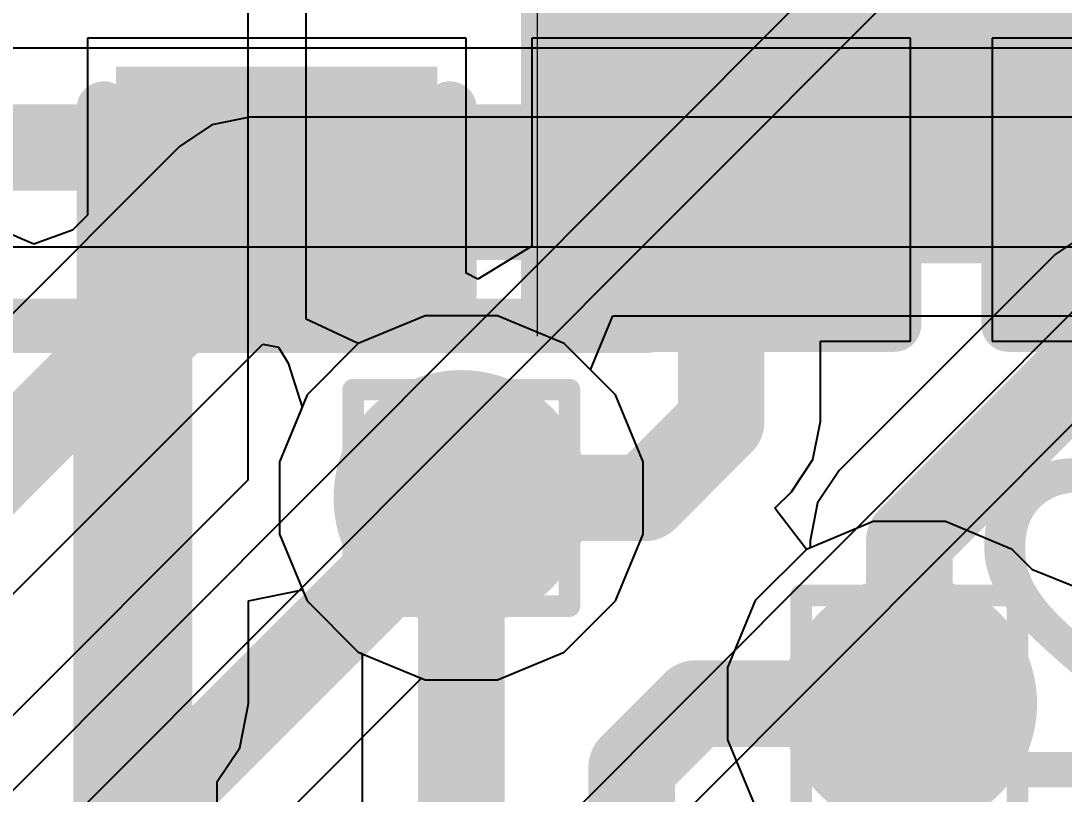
# Model space of a CAD drawing. Header units: inches. Extents: x -6 to 5433, y -4 to 5447.
# Drawn here: x 11.038 to 13.488, y 19.404 to 21.219 of the extents above; entities that cross this region are included whole.
import ezdxf

# ---------------------------------------------------------------- set-up
doc = ezdxf.new("R2010")
doc.units = ezdxf.units.IN
for name, color, linetype in [('Bottom Layer', 5, 'Continuous'), ('Bottom Overlay', 54, 'Continuous'), ('Bottom Paste', 16, 'Continuous'), ('Bottom Solder', 6, 'Continuous'), ('Drill Drawing', 1, 'Continuous'), ('Ground', 16, 'Continuous'), ('Power', 76, 'Continuous'), ('Top Layer', 1, 'Continuous'), ('Top Overlay', 2, 'Continuous'), ('Top Paste', 8, 'Continuous'), ('Top Solder', 216, 'Continuous'), ('Via Holes', 16, 'Continuous')]:
    doc.layers.add(name, color=color, linetype=linetype)
doc.styles.add('Arial', font='', dxfattribs={"height": 0.2})
doc.styles.get('Arial').set_extended_font_data('Arial')

# ---------------------------------------------------------------- blocks, each defined once
blk = doc.blocks.new('TL3340AF160QG_33')
at = {"layer": 'Top Solder'}
blk.add_line((0.7722387399999999, 1.95276216), (-5441.50524092, 5436.595934), dxfattribs=at)
blk = doc.blocks.new('WQFN_30_EP_2_5_4_5__43')
at = {"layer": 'Top Solder'}
for p in [(1.03027734, -1.94596512), (-0.9381997999999999, -2.4882348), (0.6841413799999999, -2.49757184)]:
    blk.add_line(p, (-5421.17972658, -5430.60739378), dxfattribs=at)
blk = doc.blocks.new('SOT_23_5_B_48')
at = {"layer": 'Bottom Layer'}
blk.add_hatch(color=5, dxfattribs=at).paths.add_polyline_path([(-1.85000011, 1.25000004), (-0.74999977, 1.25000004), (-0.74999977, 0.65000124), (-1.85000011, 0.65000124)])
at = {"layer": 'Bottom Paste'}
blk.add_hatch(color=16, dxfattribs=at).paths.add_polyline_path([(-1.85000011, 1.25000004), (-0.74999977, 1.25000004), (-0.74999977, 0.65000124), (-1.85000011, 0.65000124)])
at = {"layer": 'Bottom Solder'}
blk.add_hatch(color=6, dxfattribs=at).paths.add_polyline_path([(-1.95160011, 1.35160004), (-0.6483997699999999, 1.35160004), (-0.6483997699999999, 0.54840124), (-1.95160011, 0.54840124)])
at = {"layer": 'Bottom Overlay'}
for points in [[(0.8735974400000001, 1.4986, 0.127, 0.127, 0), (-0.87900256, 1.4986, 0.127, 0.127, 0)], [(-0.87900256, 1.4986, 0.127, 0.127, 0), (-0.87900256, 1.3986002, 0.127, 0.127, 0)]]:
    blk.add_lwpolyline(points, format="xyseb", dxfattribs=at)
for points in [[(-0.9107525599999998, 1.4986, 0.0635, 0.0635, 1), (-0.8472525599999999, 1.4986, 0.0635, 0.0635, 1)], [(-0.9107525599999998, 1.4986, 0.0635, 0.0635, 1), (-0.8472525599999999, 1.4986, 0.0635, 0.0635, 1)], [(-0.9107525599999998, 1.3986002, 0.0635, 0.0635, 1), (-0.8472525599999999, 1.3986002, 0.0635, 0.0635, 1)]]:
    blk.add_lwpolyline(points, format="xyseb", close=True, dxfattribs=at)
blk = doc.blocks.new('R___0402_53')
at = {"layer": 'Top Layer'}
for points in [[(-0.6985, -0.3175), (-0.6985, 0.3175), (-0.2412999999999999, 0.3175), (-0.2413, -0.3175)], [(0.2412999999999999, -0.3175), (0.2413, 0.3175), (0.6985, 0.3175), (0.6985, -0.3175)]]:
    blk.add_hatch(color=1, dxfattribs=at).paths.add_polyline_path(points)
at = {"layer": 'Top Paste'}
for points in [[(-0.6985, -0.3175), (-0.6985, 0.3175), (-0.2412999999999999, 0.3175), (-0.2413, -0.3175)], [(0.2412999999999999, -0.3175), (0.2413, 0.3175), (0.6985, 0.3175), (0.6985, -0.3175)]]:
    blk.add_hatch(color=8, dxfattribs=at).paths.add_polyline_path(points)
at = {"layer": 'Top Solder'}
for points in [[(-0.75350116, -0.37250116), (-0.75350116, 0.37250116), (-0.1862988399999999, 0.37250116), (-0.18629884, -0.37250116)], [(0.1862988399999999, -0.37250116), (0.18629884, 0.37250116), (0.75350116, 0.37250116), (0.75350116, -0.37250116)]]:
    blk.add_hatch(color=216, dxfattribs=at).paths.add_polyline_path(points)
at = {"layer": 'Top Overlay'}
for points in [[(-0.7874, 0.4064, 0.127, 0.127, 0), (0.7874, 0.4064, 0.127, 0.127, 0)], [(-0.7874, 0.4064, 0.127, 0.127, 0), (-0.7874, -0.4064, 0.127, 0.127, 0)], [(0.7874, 0.4064, 0.127, 0.127, 0), (0.7874, -0.4064, 0.127, 0.127, 0)], [(-0.7874, -0.4064, 0.127, 0.127, 0), (0.7874, -0.4064, 0.127, 0.127, 0)], [(-0.8128, -0.4318, 0.0032258, 0.0032258, 0), (0.8128, -0.4318, 0.0032258, 0.0032258, 0)]]:
    blk.add_lwpolyline(points, format="xyseb", dxfattribs=at)
for points in [[(-0.8191499999999999, 0.4064, 0.0635, 0.0635, 1), (-0.7556499999999999, 0.4064, 0.0635, 0.0635, 1)], [(-0.8191499999999999, 0.4064, 0.0635, 0.0635, 1), (-0.7556499999999999, 0.4064, 0.0635, 0.0635, 1)], [(0.7556499999999999, 0.4064, 0.0635, 0.0635, 1), (0.8191499999999999, 0.4064, 0.0635, 0.0635, 1)], [(0.7556499999999999, 0.4064, 0.0635, 0.0635, 1), (0.8191499999999999, 0.4064, 0.0635, 0.0635, 1)], [(-0.8191499999999999, -0.4064, 0.0635, 0.0635, 1), (-0.7556499999999999, -0.4064, 0.0635, 0.0635, 1)], [(-0.8191499999999999, -0.4064, 0.0635, 0.0635, 1), (-0.7556499999999999, -0.4064, 0.0635, 0.0635, 1)], [(0.7556499999999999, -0.4064, 0.0635, 0.0635, 1), (0.8191499999999999, -0.4064, 0.0635, 0.0635, 1)], [(0.7556499999999999, -0.4064, 0.0635, 0.0635, 1), (0.8191499999999999, -0.4064, 0.0635, 0.0635, 1)], [(-0.81360518, -0.4318, 0.0016129, 0.0016129, 1), (-0.8119948199999999, -0.4318, 0.0016129, 0.0016129, 1)], [(0.8119948199999999, -0.4318, 0.0016129, 0.0016129, 1), (0.81360518, -0.4318, 0.0016129, 0.0016129, 1)]]:
    blk.add_lwpolyline(points, format="xyseb", close=True, dxfattribs=at)
blk = doc.blocks.new('R___0402_64')
at = {"layer": 'Top Layer'}
for points in [[(-0.6985, -0.3175), (-0.6985, 0.3174999999999999), (-0.2413000000000001, 0.3175), (-0.2412999999999999, -0.3174999999999999)], [(0.2413000000000001, -0.3175), (0.2412999999999999, 0.3174999999999999), (0.6985, 0.3175), (0.6985, -0.3174999999999999)]]:
    blk.add_hatch(color=1, dxfattribs=at).paths.add_polyline_path(points)
at = {"layer": 'Top Paste'}
for points in [[(-0.6985, -0.3175), (-0.6985, 0.3174999999999999), (-0.2413000000000001, 0.3175), (-0.2412999999999999, -0.3174999999999999)], [(0.2413000000000001, -0.3175), (0.2412999999999999, 0.3174999999999999), (0.6985, 0.3175), (0.6985, -0.3174999999999999)]]:
    blk.add_hatch(color=8, dxfattribs=at).paths.add_polyline_path(points)
at = {"layer": 'Top Solder'}
for points in [[(-0.75350116, -0.3725011600000001), (-0.75350116, 0.3725011599999999), (-0.18629884, 0.3725011600000001), (-0.1862988399999999, -0.3725011599999999)], [(0.18629884, -0.3725011600000001), (0.1862988399999999, 0.3725011599999999), (0.75350116, 0.3725011600000001), (0.75350116, -0.3725011599999999)]]:
    blk.add_hatch(color=216, dxfattribs=at).paths.add_polyline_path(points)
at = {"layer": 'Top Overlay'}
for points in [[(0.7874, 0.4064, 0.127, 0.127, 0), (-0.7874, 0.4064, 0.127, 0.127, 0)], [(-0.7874, -0.4064, 0.127, 0.127, 0), (-0.7874, 0.4064, 0.127, 0.127, 0)], [(0.7874, -0.4064, 0.127, 0.127, 0), (0.7874, 0.4064, 0.127, 0.127, 0)], [(0.7874, -0.4064, 0.127, 0.127, 0), (-0.7874, -0.4064, 0.127, 0.127, 0)], [(0.8128, -0.4318, 0.0032258, 0.0032258, 0), (-0.8128, -0.4318, 0.0032258, 0.0032258, 0)]]:
    blk.add_lwpolyline(points, format="xyseb", dxfattribs=at)
for points in [[(-0.8191499999999999, 0.4064, 0.0635, 0.0635, 1), (-0.7556499999999999, 0.4064, 0.0635, 0.0635, 1)], [(-0.8191499999999999, 0.4064, 0.0635, 0.0635, 1), (-0.7556499999999999, 0.4064, 0.0635, 0.0635, 1)], [(0.7556499999999999, 0.4064, 0.0635, 0.0635, 1), (0.8191499999999999, 0.4064, 0.0635, 0.0635, 1)], [(0.7556499999999999, 0.4064, 0.0635, 0.0635, 1), (0.8191499999999999, 0.4064, 0.0635, 0.0635, 1)], [(-0.8191499999999999, -0.4064, 0.0635, 0.0635, 1), (-0.7556499999999999, -0.4064, 0.0635, 0.0635, 1)], [(-0.8191499999999999, -0.4064, 0.0635, 0.0635, 1), (-0.7556499999999999, -0.4064, 0.0635, 0.0635, 1)], [(0.7556499999999999, -0.4064, 0.0635, 0.0635, 1), (0.8191499999999999, -0.4064, 0.0635, 0.0635, 1)], [(0.7556499999999999, -0.4064, 0.0635, 0.0635, 1), (0.8191499999999999, -0.4064, 0.0635, 0.0635, 1)], [(-0.81360518, -0.4318, 0.0016129, 0.0016129, 1), (-0.8119948199999999, -0.4318, 0.0016129, 0.0016129, 1)], [(0.8119948199999999, -0.4318, 0.0016129, 0.0016129, 1), (0.81360518, -0.4318, 0.0016129, 0.0016129, 1)]]:
    blk.add_lwpolyline(points, format="xyseb", close=True, dxfattribs=at)
blk = doc.blocks.new('C___0402_218')
at = {"layer": 'Top Layer'}
for points in [[(-0.6985, -0.3175), (-0.6985, 0.3174999999999999), (-0.2413000000000001, 0.3175), (-0.2412999999999999, -0.3174999999999999)], [(0.2413000000000001, -0.3175), (0.2412999999999999, 0.3174999999999999), (0.6985, 0.3175), (0.6985, -0.3174999999999999)]]:
    blk.add_hatch(color=1, dxfattribs=at).paths.add_polyline_path(points)
at = {"layer": 'Top Paste'}
for points in [[(-0.6985, -0.3175), (-0.6985, 0.3174999999999999), (-0.2413000000000001, 0.3175), (-0.2412999999999999, -0.3174999999999999)], [(0.2413000000000001, -0.3175), (0.2412999999999999, 0.3174999999999999), (0.6985, 0.3175), (0.6985, -0.3174999999999999)]]:
    blk.add_hatch(color=8, dxfattribs=at).paths.add_polyline_path(points)
at = {"layer": 'Top Solder'}
for points in [[(-0.7584998799999999, -0.3774998800000001), (-0.7584998799999999, 0.3774998799999999), (-0.1813001200000001, 0.3774998800000001), (-0.1813001199999999, -0.3774998799999999)], [(0.1813001200000001, -0.3774998800000001), (0.1813001199999999, 0.3774998799999999), (0.7584998799999999, 0.3774998800000001), (0.7584998799999999, -0.3774998799999999)]]:
    blk.add_hatch(color=216, dxfattribs=at).paths.add_polyline_path(points)
at = {"layer": 'Top Overlay'}
for points in [[(-0.7874, -0.4064, 0.127, 0.127, 0), (-0.7874, 0.4064, 0.127, 0.127, 0)], [(-0.2794, 0.4064, 0.127, 0.127, 0), (-0.7874, 0.4064, 0.127, 0.127, 0)], [(0.7874, 0.4064, 0.127, 0.127, 0), (0.2794, 0.4064, 0.127, 0.127, 0)], [(0.7874, -0.4064, 0.127, 0.127, 0), (0.7874, 0.4064, 0.127, 0.127, 0)], [(-0.2794, -0.4064, 0.127, 0.127, 0), (-0.7874, -0.4064, 0.127, 0.127, 0)], [(0.7874, -0.4064, 0.127, 0.127, 0), (0.2794, -0.4064, 0.127, 0.127, 0)]]:
    blk.add_lwpolyline(points, format="xyseb", dxfattribs=at)
for points in [[(-0.8191499999999999, 0.4064, 0.0635, 0.0635, 1), (-0.7556499999999999, 0.4064, 0.0635, 0.0635, 1)], [(-0.8191499999999999, 0.4064, 0.0635, 0.0635, 1), (-0.7556499999999999, 0.4064, 0.0635, 0.0635, 1)], [(-0.31115, 0.4064, 0.0635, 0.0635, 1), (-0.24765, 0.4064, 0.0635, 0.0635, 1)], [(0.24765, 0.4064, 0.0635, 0.0635, 1), (0.31115, 0.4064, 0.0635, 0.0635, 1)], [(0.7556499999999999, 0.4064, 0.0635, 0.0635, 1), (0.8191499999999999, 0.4064, 0.0635, 0.0635, 1)], [(0.7556499999999999, 0.4064, 0.0635, 0.0635, 1), (0.8191499999999999, 0.4064, 0.0635, 0.0635, 1)], [(-0.8191499999999999, -0.4064, 0.0635, 0.0635, 1), (-0.7556499999999999, -0.4064, 0.0635, 0.0635, 1)], [(-0.8191499999999999, -0.4064, 0.0635, 0.0635, 1), (-0.7556499999999999, -0.4064, 0.0635, 0.0635, 1)], [(-0.31115, -0.4064, 0.0635, 0.0635, 1), (-0.24765, -0.4064, 0.0635, 0.0635, 1)], [(0.24765, -0.4064, 0.0635, 0.0635, 1), (0.31115, -0.4064, 0.0635, 0.0635, 1)], [(0.7556499999999999, -0.4064, 0.0635, 0.0635, 1), (0.8191499999999999, -0.4064, 0.0635, 0.0635, 1)], [(0.7556499999999999, -0.4064, 0.0635, 0.0635, 1), (0.8191499999999999, -0.4064, 0.0635, 0.0635, 1)]]:
    blk.add_lwpolyline(points, format="xyseb", close=True, dxfattribs=at)

msp = doc.modelspace()

# ---------------------------------------------------------------- hatches: boundary and pattern name
at = {"layer": 'Bottom Layer'}
h = msp.add_hatch(color=5, dxfattribs=at)
edge = h.paths.add_edge_path()
edge.add_arc((12.07245744, 20.09972612), 0.2999994, 0, 360)
h = msp.add_hatch(color=5, dxfattribs=at)
edge = h.paths.add_edge_path()
edge.add_arc((13.12480484, 19.61687974), 0.2999994, 0, 360)
at = {"layer": 'Ground'}
h = msp.add_hatch(color=16, dxfattribs=at)
edge = h.paths.add_edge_path()
edge.add_arc((12.07245744, 20.09972612), 0.2999994, 0, 360)
h = msp.add_hatch(color=16, dxfattribs=at)
edge = h.paths.add_edge_path()
edge.add_arc((13.12480484, 19.61687974), 0.2999994, 0, 360)
at = {"layer": 'Power'}
h = msp.add_hatch(color=76, dxfattribs=at)
edge = h.paths.add_edge_path()
edge.add_arc((12.07245744, 20.09972612), 0.2999994, 0, 360)
h = msp.add_hatch(color=76, dxfattribs=at)
edge = h.paths.add_edge_path()
edge.add_arc((13.12480484, 19.61687974), 0.2999994, 0, 360)
at = {"layer": 'Top Layer'}
h = msp.add_hatch(color=1, dxfattribs=at)
edge = h.paths.add_edge_path()
edge.add_arc((12.07245744, 20.09972612), 0.2999994, 0, 360)
h = msp.add_hatch(color=1, dxfattribs=at)
edge = h.paths.add_edge_path()
edge.add_arc((13.12480484, 19.61687974), 0.2999994, 0, 360)
at = {"layer": 'Via Holes'}
h = msp.add_hatch(color=7, dxfattribs=at)
edge = h.paths.add_edge_path()
edge.add_arc((12.07245744, 20.09972612), 0.1499997, 0, 360)
h = msp.add_hatch(color=7, dxfattribs=at)
edge = h.paths.add_edge_path()
edge.add_arc((13.12480484, 19.61687974), 0.1499997, 0, 360)

# ---------------------------------------------------------------- linework, layer by layer
at = {"layer": 'Bottom Layer'}
for p, q in [((11.57074902, 22.9521004), (11.57074902, 20.14121448)), ((11.70821382, 20.51895312), (11.70821382, 22.9521004)), ((13.5426069, 20.72133524), (13.4669911, 20.67080956)), ((13.4669911, 20.67080956), (12.9599944, 20.16381286)), ((11.83058594, 20.46171676), (11.70821382, 20.51895312)), ((11.98752238, 20.52672552), (11.83058594, 20.46171676)), ((12.1573925, 20.52672552), (11.98752238, 20.52672552)), ((12.31433148, 20.46171676), (12.1573925, 20.52672552)), ((12.43444808, 20.34160016), (12.31433148, 20.46171676)), ((12.49945684, 20.18466118), (12.43444808, 20.34160016)), ((12.49945684, 20.01479106), (12.49945684, 20.18466118)), ((12.9599944, 20.16381286), (12.90946872, 20.08819706)), ((11.57074902, 20.14121448), (9.59695312, 18.16741858)), ((12.90946872, 20.08819706), (12.89172682, 19.99900242)), ((12.43444808, 19.85785208), (12.49945684, 20.01479106)), ((12.89172682, 19.99900242), (12.89172682, 19.98251274)), ((12.8829308, 19.97887038), (12.7628142, 19.85875378)), ((12.89172682, 19.98251274), (12.8829308, 19.97887038)), ((12.31433148, 19.73773548), (12.43444808, 19.85785208)), ((12.7628142, 19.85875378), (12.69780544, 19.7018148)), ((12.1573925, 19.67272672), (12.31433148, 19.73773548)), ((12.69780544, 19.7018148), (12.69780544, 19.53194468)), ((10.84398136, 18.54162916), (11.97872382, 19.67637162)), ((11.97872382, 19.67637162), (11.98752238, 19.67272672)), ((11.98752238, 19.67272672), (12.1573925, 19.67272672)), ((12.69780544, 19.53194468), (12.7628142, 19.3750057))]:
    msp.add_line(p, q, dxfattribs=at)
for points in [[(13.12480484, 19.99900242, 0.2032, 0.2032, 0), (13.63180154, 20.50599912, 0.2032, 0.2032, 0)], [(10.61090334, 18.63817202, 0.2032, 0.2032, 0), (12.07245744, 20.09972612, 0.2032, 0.2032, 0)], [(13.12480484, 19.61687974, 0.2032, 0.2032, 0), (13.12480484, 19.99900242, 0.2032, 0.2032, 0)]]:
    msp.add_lwpolyline(points, format="xyseb", dxfattribs=at)
for points in [[(12.02165744, 20.09972612, 0.1016, 0.1016, 1), (12.12325744, 20.09972612, 0.1016, 0.1016, 1)], [(13.07400484, 19.99900242, 0.1016, 0.1016, 1), (13.17560484, 19.99900242, 0.1016, 0.1016, 1)], [(13.07400484, 19.99900242, 0.1016, 0.1016, 1), (13.17560484, 19.99900242, 0.1016, 0.1016, 1)], [(13.07400484, 19.61687974, 0.1016, 0.1016, 1), (13.17560484, 19.61687974, 0.1016, 0.1016, 1)]]:
    msp.add_lwpolyline(points, format="xyseb", close=True, dxfattribs=at)
at = {"layer": 'Drill Drawing'}
for points in [[(11.81845744, 20.35372612, 0.0508, 0.0508, 0), (12.32645744, 20.35372612, 0.0508, 0.0508, 0)], [(11.81845744, 19.84572612, 0.0508, 0.0508, 0), (11.81845744, 20.35372612, 0.0508, 0.0508, 0)], [(12.32645744, 19.84572612, 0.0508, 0.0508, 0), (12.32645744, 20.35372612, 0.0508, 0.0508, 0)], [(11.92005744, 20.25212612, 0.0508, 0.0508, 0), (12.22485744, 20.25212612, 0.0508, 0.0508, 0)], [(11.92005744, 19.94732612, 0.0508, 0.0508, 0), (11.92005744, 20.25212612, 0.0508, 0.0508, 0)], [(12.22485744, 19.94732612, 0.0508, 0.0508, 0), (12.22485744, 20.25212612, 0.0508, 0.0508, 0)], [(11.92005744, 19.94732612, 0.0508, 0.0508, 0), (12.22485744, 19.94732612, 0.0508, 0.0508, 0)], [(12.87080484, 19.87087974, 0.0508, 0.0508, 0), (13.37880484, 19.87087974, 0.0508, 0.0508, 0)], [(12.87080484, 19.36287974, 0.0508, 0.0508, 0), (12.87080484, 19.87087974, 0.0508, 0.0508, 0)], [(13.37880484, 19.36287974, 0.0508, 0.0508, 0), (13.37880484, 19.87087974, 0.0508, 0.0508, 0)], [(11.81845744, 19.84572612, 0.0508, 0.0508, 0), (12.32645744, 19.84572612, 0.0508, 0.0508, 0)], [(12.97240484, 19.76927974, 0.0508, 0.0508, 0), (13.27720484, 19.76927974, 0.0508, 0.0508, 0)], [(12.97240484, 19.46447974, 0.0508, 0.0508, 0), (12.97240484, 19.76927974, 0.0508, 0.0508, 0)], [(13.27720484, 19.46447974, 0.0508, 0.0508, 0), (13.27720484, 19.76927974, 0.0508, 0.0508, 0)], [(12.97240484, 19.46447974, 0.0508, 0.0508, 0), (13.27720484, 19.46447974, 0.0508, 0.0508, 0)]]:
    msp.add_lwpolyline(points, format="xyseb", dxfattribs=at)
for points in [[(11.80575744, 20.35372612, 0.0254, 0.0254, 1), (11.83115744, 20.35372612, 0.0254, 0.0254, 1)], [(11.80575744, 20.35372612, 0.0254, 0.0254, 1), (11.83115744, 20.35372612, 0.0254, 0.0254, 1)], [(12.31375744, 20.35372612, 0.0254, 0.0254, 1), (12.33915744, 20.35372612, 0.0254, 0.0254, 1)], [(12.31375744, 20.35372612, 0.0254, 0.0254, 1), (12.33915744, 20.35372612, 0.0254, 0.0254, 1)], [(11.90735744, 20.25212612, 0.0254, 0.0254, 1), (11.93275744, 20.25212612, 0.0254, 0.0254, 1)], [(11.90735744, 20.25212612, 0.0254, 0.0254, 1), (11.93275744, 20.25212612, 0.0254, 0.0254, 1)], [(12.21215744, 20.25212612, 0.0254, 0.0254, 1), (12.23755744, 20.25212612, 0.0254, 0.0254, 1)], [(12.21215744, 20.25212612, 0.0254, 0.0254, 1), (12.23755744, 20.25212612, 0.0254, 0.0254, 1)], [(11.90735744, 19.94732612, 0.0254, 0.0254, 1), (11.93275744, 19.94732612, 0.0254, 0.0254, 1)], [(11.90735744, 19.94732612, 0.0254, 0.0254, 1), (11.93275744, 19.94732612, 0.0254, 0.0254, 1)], [(12.21215744, 19.94732612, 0.0254, 0.0254, 1), (12.23755744, 19.94732612, 0.0254, 0.0254, 1)], [(12.21215744, 19.94732612, 0.0254, 0.0254, 1), (12.23755744, 19.94732612, 0.0254, 0.0254, 1)], [(12.85810484, 19.87087974, 0.0254, 0.0254, 1), (12.88350484, 19.87087974, 0.0254, 0.0254, 1)], [(12.85810484, 19.87087974, 0.0254, 0.0254, 1), (12.88350484, 19.87087974, 0.0254, 0.0254, 1)], [(13.36610484, 19.87087974, 0.0254, 0.0254, 1), (13.39150484, 19.87087974, 0.0254, 0.0254, 1)], [(13.36610484, 19.87087974, 0.0254, 0.0254, 1), (13.39150484, 19.87087974, 0.0254, 0.0254, 1)], [(11.80575744, 19.84572612, 0.0254, 0.0254, 1), (11.83115744, 19.84572612, 0.0254, 0.0254, 1)], [(11.80575744, 19.84572612, 0.0254, 0.0254, 1), (11.83115744, 19.84572612, 0.0254, 0.0254, 1)], [(12.31375744, 19.84572612, 0.0254, 0.0254, 1), (12.33915744, 19.84572612, 0.0254, 0.0254, 1)], [(12.31375744, 19.84572612, 0.0254, 0.0254, 1), (12.33915744, 19.84572612, 0.0254, 0.0254, 1)], [(12.95970484, 19.76927974, 0.0254, 0.0254, 1), (12.98510484, 19.76927974, 0.0254, 0.0254, 1)], [(12.95970484, 19.76927974, 0.0254, 0.0254, 1), (12.98510484, 19.76927974, 0.0254, 0.0254, 1)], [(13.26450484, 19.76927974, 0.0254, 0.0254, 1), (13.28990484, 19.76927974, 0.0254, 0.0254, 1)], [(13.26450484, 19.76927974, 0.0254, 0.0254, 1), (13.28990484, 19.76927974, 0.0254, 0.0254, 1)], [(12.95970484, 19.46447974, 0.0254, 0.0254, 1), (12.98510484, 19.46447974, 0.0254, 0.0254, 1)], [(12.95970484, 19.46447974, 0.0254, 0.0254, 1), (12.98510484, 19.46447974, 0.0254, 0.0254, 1)], [(13.26450484, 19.46447974, 0.0254, 0.0254, 1), (13.28990484, 19.46447974, 0.0254, 0.0254, 1)], [(13.26450484, 19.46447974, 0.0254, 0.0254, 1), (13.28990484, 19.46447974, 0.0254, 0.0254, 1)]]:
    msp.add_lwpolyline(points, format="xyseb", close=True, dxfattribs=at)
at = {"layer": 'Ground'}
for p, q in [((11.57555724, 20.99307714), (11.48636006, 20.97533524)), ((14.33890452, 20.99307714), (11.57555724, 20.99307714)), ((11.48636006, 20.97533524), (11.4107468, 20.92480956)), ((11.4107468, 20.92480956), (10.0703888, 19.58445156)), ((12.37612714, 20.3999211), (12.42873308, 20.5269211)), ((12.42873308, 20.5269211), (14.24236166, 20.5269211)), ((10.3317421, 19.1865631), (11.60606772, 20.46088872)), ((11.60606772, 20.46088872), (11.64283422, 20.45357606)), ((11.64283422, 20.45357606), (11.66560786, 20.41586976)), ((11.66560786, 20.41586976), (11.69861516, 20.3129896)), ((12.43444808, 20.34160016), (12.37612714, 20.3999211)), ((12.49945684, 20.18466118), (12.43444808, 20.34160016)), ((11.69861516, 20.3129896), (11.64545804, 20.18466118)), ((11.64545804, 20.18466118), (11.64545804, 20.01479106)), ((12.49945684, 20.01479106), (12.49945684, 20.18466118)), ((13.03986978, 20.04387914), (12.8829308, 19.97887038)), ((13.2097399, 20.04387914), (13.03986978, 20.04387914)), ((13.36667888, 19.97887038), (13.2097399, 20.04387914)), ((11.64545804, 20.01479106), (11.7104668, 19.85785208)), ((12.43444808, 19.85785208), (12.49945684, 20.01479106)), ((12.8829308, 19.97887038), (12.7628142, 19.85875378)), ((13.4144893, 19.93105996), (13.36667888, 19.97887038)), ((13.52303366, 19.88688682), (13.4144893, 19.93105996)), ((11.7104668, 19.85785208), (11.8305834, 19.73773548)), ((12.31433148, 19.73773548), (12.43444808, 19.85785208)), ((12.7628142, 19.85875378), (12.69780544, 19.7018148)), ((11.8305834, 19.73773548), (11.98752238, 19.67272672)), ((12.1573925, 19.67272672), (12.31433148, 19.73773548)), ((12.69780544, 19.7018148), (12.69780544, 19.53194468)), ((11.98752238, 19.67272672), (12.1573925, 19.67272672)), ((12.69780544, 19.53194468), (12.7628142, 19.3750057))]:
    msp.add_line(p, q, dxfattribs=at)
for points in [[(10.16693166, 19.35137354, 0.2032, 0.2032, 0), (11.57555724, 20.75999912, 0.2032, 0.2032, 0)], [(11.57555724, 20.75999912, 0.2032, 0.2032, 0), (14.33890452, 20.75999912, 0.2032, 0.2032, 0)]]:
    msp.add_lwpolyline(points, format="xyseb", dxfattribs=at)
msp.add_lwpolyline([(11.52475724, 20.75999912, 0.1016, 0.1016, 1), (11.62635724, 20.75999912, 0.1016, 0.1016, 1)], format="xyseb", close=True, dxfattribs=at)
msp.add_lwpolyline([(11.52475724, 20.75999912, 0.1016, 0.1016, 1), (11.62635724, 20.75999912, 0.1016, 0.1016, 1)], format="xyseb", close=True, dxfattribs=at)
at = {"layer": 'Power'}
for p, q in [((14.78749392, 21.1552155), (8.60092768, 21.1552155)), ((8.60092768, 20.68905946), (14.88403678, 20.68905946)), ((11.98752238, 20.52672552), (11.8305834, 20.46171676)), ((12.1573925, 20.52672552), (11.98752238, 20.52672552)), ((12.31433148, 20.46171676), (12.1573925, 20.52672552)), ((11.8305834, 20.46171676), (11.7104668, 20.34160016)), ((12.43444808, 20.34160016), (12.31433148, 20.46171676)), ((11.7104668, 20.34160016), (11.64545804, 20.18466118)), ((12.49945684, 20.18466118), (12.43444808, 20.34160016)), ((11.64545804, 20.18466118), (11.64545804, 20.01479106)), ((12.49945684, 20.01479106), (12.49945684, 20.18466118)), ((13.03986978, 20.04387914), (12.8829308, 19.97887038)), ((13.2097399, 20.04387914), (13.03986978, 20.04387914)), ((13.36667888, 19.97887038), (13.2097399, 20.04387914)), ((11.64545804, 20.01479106), (11.7104668, 19.85785208)), ((12.43444808, 19.85785208), (12.49945684, 20.01479106)), ((12.8829308, 19.97887038), (12.7628142, 19.85875378)), ((13.4144893, 19.93105996), (13.36667888, 19.97887038)), ((13.52303366, 19.88688682), (13.4144893, 19.93105996)), ((11.7104668, 19.85785208), (11.8305834, 19.73773548)), ((12.31433148, 19.73773548), (12.43444808, 19.85785208)), ((12.7628142, 19.85875378), (12.69780544, 19.7018148)), ((11.8305834, 19.73773548), (11.98752238, 19.67272672)), ((12.1573925, 19.67272672), (12.31433148, 19.73773548)), ((12.69780544, 19.7018148), (12.69780544, 19.53194468)), ((11.98752238, 19.67272672), (12.1573925, 19.67272672)), ((12.69780544, 19.53194468), (12.7628142, 19.3750057))]:
    msp.add_line(p, q, dxfattribs=at)
msp.add_lwpolyline([(8.23529468, 20.92213748, 0.2032, 0.2032, 0), (14.88403678, 20.92213748, 0.2032, 0.2032, 0)], format="xyseb", dxfattribs=at)
at = {"layer": 'Top Layer'}
for p, q in [((12.08355724, 21.17909912), (11.19455724, 21.17909912)), ((11.19455724, 21.17909912), (11.19455724, 20.7635602)), ((12.08355724, 20.62742128), (12.08355724, 21.17909912)), ((13.1273931, 21.17909912), (12.2383931, 21.17909912)), ((12.2383931, 21.17909912), (12.2383931, 20.690713)), ((13.1273931, 20.46789912), (13.1273931, 21.17909912)), ((14.20839678, 21.17909912), (13.31940186, 21.17909912)), ((13.31940186, 21.17909912), (13.31940186, 20.46789912)), ((11.19455724, 20.7635602), (11.15895914, 20.7279621)), ((11.06844116, 20.6951326), (10.99028282, 20.72910002)), ((11.15895914, 20.7279621), (11.06844116, 20.6951326)), ((12.2383931, 20.690713), (12.11139056, 20.61313632)), ((12.11139056, 20.61313632), (12.08355724, 20.62742128)), ((12.91597112, 20.27876056), (12.91597112, 20.46789912)), ((12.91597112, 20.46789912), (13.1273931, 20.46789912)), ((13.31940186, 20.46789912), (13.73494332, 20.46789912)), ((12.89822922, 20.18956338), (12.91597112, 20.27876056)), ((12.84770354, 20.11395012), (12.89822922, 20.18956338)), ((12.80900156, 20.07524814), (12.84770354, 20.11395012)), ((12.88293334, 19.97887038), (12.80900156, 20.07524814)), ((13.03986978, 20.04387914), (12.88293334, 19.97887038)), ((13.2097399, 20.04387914), (13.03986978, 20.04387914)), ((13.36667888, 19.97887038), (13.2097399, 20.04387914)), ((13.4144893, 19.93105996), (13.36667888, 19.97887038)), ((13.52303366, 19.88688682), (13.4144893, 19.93105996)), ((11.57285722, 19.85820006), (11.69985722, 19.8834629)), ((11.69985722, 19.8834629), (11.7104668, 19.85785208)), ((11.57285722, 19.61688228), (11.57285722, 19.85820006)), ((11.7104668, 19.85785208), (11.8305834, 19.73773548)), ((11.8305834, 19.73773548), (11.83937942, 19.73409312)), ((11.83937942, 19.73409312), (11.83937942, 19.08560826)), ((11.55215876, 19.51282102), (11.57285722, 19.61688228)), ((11.49935724, 19.43379654), (11.55215876, 19.51282102)), ((11.49935724, 18.70610686), (11.49935724, 19.43379654))]:
    msp.add_line(p, q, dxfattribs=at)
for points in [[(11.30093244, 20.48537432, 0.2794, 0.2794, 0), (11.63905724, 20.82349912, 0.2794, 0.2794, 0)], [(12.6828931, 20.27876056, 0.2032, 0.2032, 0), (12.6828931, 20.82349912, 0.2032, 0.2032, 0)], [(11.30093244, 19.61688228, 0.2794, 0.2794, 0), (11.30093244, 20.48537432, 0.2794, 0.2794, 0)], [(12.50385866, 20.09972612, 0.2032, 0.2032, 0), (12.6828931, 20.27876056, 0.2032, 0.2032, 0)], [(12.07245744, 20.09972612, 0.2032, 0.2032, 0), (12.50385866, 20.09972612, 0.2032, 0.2032, 0)], [(12.07245744, 19.08560826, 0.2032, 0.2032, 0), (12.07245744, 20.09972612, 0.2032, 0.2032, 0)], [(12.47250744, 19.46694608, 0.2032, 0.2032, 0), (12.62244364, 19.61688228, 0.2032, 0.2032, 0)], [(12.62244364, 19.61688228, 0.2032, 0.2032, 0), (13.1248023, 19.61688228, 0.2032, 0.2032, 0)], [(13.1248023, 19.61688228, 0.2032, 0.2032, 0), (13.12480484, 19.61687974, 0.2032, 0.2032, 0)], [(11.23743244, 19.08560826, 0.1524, 0.1524, 0), (11.23743244, 19.61688228, 0.1524, 0.1524, 0)], [(11.23743244, 19.61688228, 0.1524, 0.1524, 0), (11.30093244, 19.61688228, 0.1524, 0.1524, 0)], [(12.47250744, 19.08560826, 0.2032, 0.2032, 0), (12.47250744, 19.46694608, 0.2032, 0.2032, 0)]]:
    msp.add_lwpolyline(points, format="xyseb", dxfattribs=at)
for points in [[(11.56920724, 20.82349912, 0.1397, 0.1397, 1), (11.70890724, 20.82349912, 0.1397, 0.1397, 1)], [(12.6320931, 20.82349912, 0.1016, 0.1016, 1), (12.7336931, 20.82349912, 0.1016, 0.1016, 1)], [(11.23108244, 20.48537432, 0.1397, 0.1397, 1), (11.37078244, 20.48537432, 0.1397, 0.1397, 1)], [(11.23108244, 20.48537432, 0.1397, 0.1397, 1), (11.37078244, 20.48537432, 0.1397, 0.1397, 1)], [(12.6320931, 20.27876056, 0.1016, 0.1016, 1), (12.7336931, 20.27876056, 0.1016, 0.1016, 1)], [(12.6320931, 20.27876056, 0.1016, 0.1016, 1), (12.7336931, 20.27876056, 0.1016, 0.1016, 1)], [(12.02165744, 20.09972612, 0.1016, 0.1016, 1), (12.12325744, 20.09972612, 0.1016, 0.1016, 1)], [(12.02165744, 20.09972612, 0.1016, 0.1016, 1), (12.12325744, 20.09972612, 0.1016, 0.1016, 1)], [(12.45305866, 20.09972612, 0.1016, 0.1016, 1), (12.55465866, 20.09972612, 0.1016, 0.1016, 1)], [(12.45305866, 20.09972612, 0.1016, 0.1016, 1), (12.55465866, 20.09972612, 0.1016, 0.1016, 1)], [(11.23108244, 19.61688228, 0.1397, 0.1397, 1), (11.37078244, 19.61688228, 0.1397, 0.1397, 1)], [(12.57164364, 19.61688228, 0.1016, 0.1016, 1), (12.67324364, 19.61688228, 0.1016, 0.1016, 1)], [(12.57164364, 19.61688228, 0.1016, 0.1016, 1), (12.67324364, 19.61688228, 0.1016, 0.1016, 1)], [(13.0740023, 19.61688228, 0.1016, 0.1016, 1), (13.1756023, 19.61688228, 0.1016, 0.1016, 1)], [(13.0740023, 19.61688228, 0.1016, 0.1016, 1), (13.1756023, 19.61688228, 0.1016, 0.1016, 1)], [(13.07400484, 19.61687974, 0.1016, 0.1016, 1), (13.17560484, 19.61687974, 0.1016, 0.1016, 1)], [(11.19933244, 19.61688228, 0.0762, 0.0762, 1), (11.27553244, 19.61688228, 0.0762, 0.0762, 1)], [(11.19933244, 19.61688228, 0.0762, 0.0762, 1), (11.27553244, 19.61688228, 0.0762, 0.0762, 1)], [(11.26283244, 19.61688228, 0.0762, 0.0762, 1), (11.33903244, 19.61688228, 0.0762, 0.0762, 1)], [(12.42170744, 19.46694608, 0.1016, 0.1016, 1), (12.52330744, 19.46694608, 0.1016, 0.1016, 1)], [(12.42170744, 19.46694608, 0.1016, 0.1016, 1), (12.52330744, 19.46694608, 0.1016, 0.1016, 1)]]:
    msp.add_lwpolyline(points, format="xyseb", close=True, dxfattribs=at)

# ---------------------------------------------------------------- block references
for name, p, rotation in [('TL3340AF160QG_33', (-3.743799979999999, 5.98786712), 270), ('WQFN_30_EP_2_5_4_5__43', (11.67240744, 16.88571426), 180), ('SOT_23_5_B_48', (11.63094956, 22.00209976), 180), ('C___0402_218', (11.63905724, 21.29339912), 270), ('R___0402_64', (12.6828931, 21.29339912), 270), ('R___0402_53', (13.76390186, 21.29339912), 90)]:
    msp.add_blockref(name, p, dxfattribs=dict(rotation=rotation))

# ---------------------------------------------------------------- texts
at = {"layer": 'Bottom Overlay', "style": 'Arial', "text_generation_flag": 2}
msp.add_text('U2', height=0.7619999999999999, dxfattribs=at).set_placement((14.59635892, 19.42026596))

doc.saveas('drawing.dxf')
